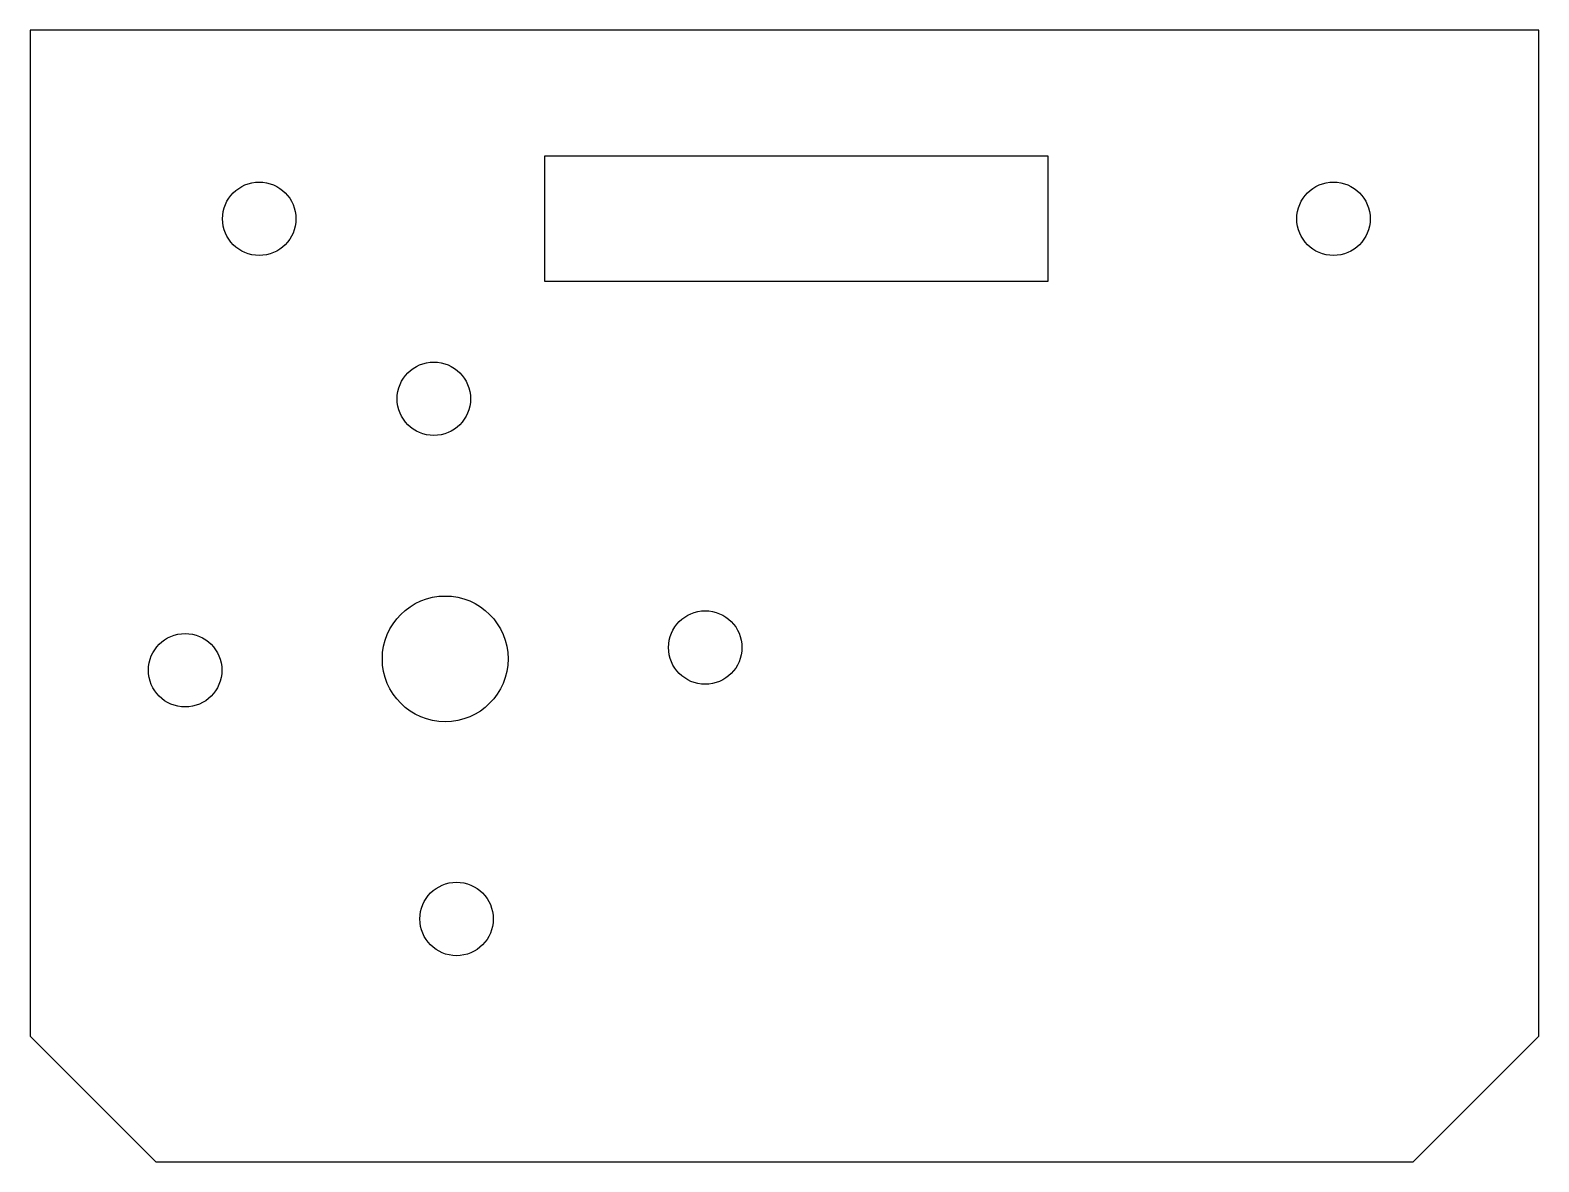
# Model space of a CAD drawing. Extents: x -5.63 to -2.63, y 1.62 to 3.87.
import ezdxf

# ---------------------------------------------------------------- set-up
doc = ezdxf.new("R2010")
doc.units = 0
doc.layers.get('0').update_dxf_attribs({"linetype": 'CONTINUOUS'})

msp = doc.modelspace()

# ---------------------------------------------------------------- linework, layer by layer
for points in [[(-2.6321, 3.8729), (-5.6321, 3.8729), (-5.6321, 1.8729), (-5.3821, 1.6229), (-2.8821, 1.6229), (-2.6321, 1.8729)], [(-3.6085, 3.6229), (-3.6085, 3.3729), (-4.6085, 3.3729), (-4.6085, 3.6229)]]:
    msp.add_lwpolyline(points, close=True)
for centre, radius in [((-5.1766, 3.4979), 0.073), ((-3.0404, 3.4979), 0.073), ((-4.8294, 3.14), 0.073), ((-4.8068, 2.6229), 0.125), ((-4.2897, 2.6455), 0.073), ((-5.3239, 2.6003), 0.073), ((-4.7842, 2.1058), 0.073)]:
    msp.add_circle(centre, radius)

doc.saveas('drawing.dxf')
